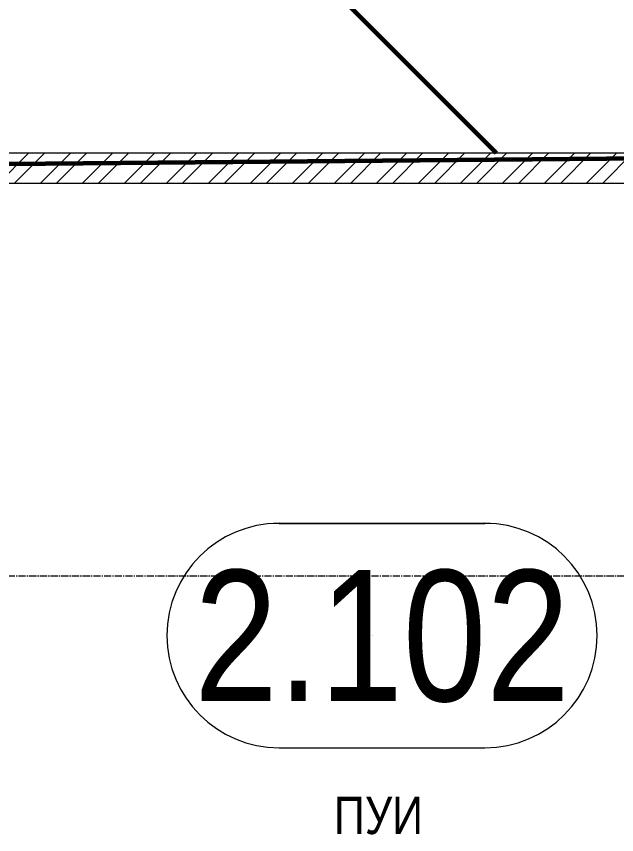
# Model space of a CAD drawing. Header units: millimetres. Extents: x 470010 to 1231400, y -134005 to 421770.
# Drawn here: x 694116 to 695720, y -15403 to -13216 of the extents above; entities that cross this region are included whole.
import ezdxf
from ezdxf.enums import TextEntityAlignment as Align

# ---------------------------------------------------------------- set-up
doc = ezdxf.new("R2010")
doc.units = ezdxf.units.MM
doc.linetypes.add('CENTER2', pattern=[28.575, 19.05, -3.175, 3.175, -3.175])
doc.layers.get('Defpoints').update_dxf_attribs({"color": 140})
for name, color, linetype, lineweight in [('0) шп потолок', 3, 'Continuous', 60), ('АР_Area', 5, 'Continuous', 5), ('АР_Стены ПЕНОблок', 52, 'Continuous', 20), ('АР_Штриховка', 8, 'Continuous', 0)]:
    doc.layers.add(name, color=color, linetype=linetype, lineweight=lineweight)
doc.layers.add('РД_Оси_100', color=7, linetype='Continuous', lineweight=0, true_color=0x525252)
doc.styles.add('style1', font='ARIALN.TTF')

# ---------------------------------------------------------------- blocks, each defined once
blk = doc.blocks.new('СОШ_2200_АР_ОСИ_М100_28.05.24')
at = {"layer": 'РД_Оси_100', "color": 251, "linetype": 'CENTER2', "true_color": 0x636466}
blk.add_line((-5954.958, 78900), (119910, 78900), dxfattribs=at)
blk = doc.blocks.new('MOK-МаркаПом_овал_ареал')
for p, q in [((-2.75, 3), (2.75, 3)), ((-2.75, -3), (2.75, -3))]:
    blk.add_line(p, q)
for centre, radius, start, end in [((-2.75, 0), 3, 90, 270), ((2.75, 0), 3, 270, 90), ((-3.75, 0), 3.5, 0, 0.001)]:
    blk.add_arc(centre, radius, start, end)
at = {"color": 0, "style": 'style1'}
blk.add_attdef('АР-ПОМЕЩЕНИЕ:НОМЕР', text='', height=3.5, dxfattribs=at).set_placement((0, 0), align=Align.MIDDLE)
at = {"layer": 'Defpoints', "color": 2, "style": 'style1'}
blk.add_attdef('АР-ПОМЕЩЕНИЕ:НАИМЕНОВАНИЕ', text='', height=1, dxfattribs=at).set_placement((-0.094, -4.814), align=Align.MIDDLE)
blk = doc.blocks.new('A$C9108343f')
at = {"layer": 'АР_Штриховка', "linetype": 'Continuous', "lineweight": 0, "ltscale": 0.5, "true_color": 0x000000}
h = blk.add_hatch(dxfattribs=at)
h.set_pattern_fill('ANSI31', color=18, scale=25, style=0)
h.set_pattern_definition([(45, (-63444.08, -115658.25), (-56.1266, 56.1266), [])])
h.paths.add_polyline_path([(31155, 86705), (31155, 86785), (27075, 86785), (27075, 86705)], flags=0)
at = {"layer": '0) шп потолок'}
blk.add_lwpolyline([(27075, 86745), (31575, 86785)], dxfattribs=at)
at = {"layer": 'АР_Стены ПЕНОблок', "color": 18, "linetype": 'Continuous', "lineweight": 20, "true_color": 0x000000}
for p, q in [((31155, 86785), (27075, 86785)), ((27075, 86705), (31155, 86705))]:
    blk.add_line(p, q, dxfattribs=at)
at = {"layer": 'АР_Area', "color": 18, "linetype": 'Continuous', "lineweight": 15, "true_color": 0x000000, "xscale": 100, "yscale": 100, "zscale": 100}
blk.add_blockref('MOK-МаркаПом_овал_ареал', (29374.8, 85495.4), dxfattribs=at).add_auto_attribs({'АР-ПОМЕЩЕНИЕ:НОМЕР': '2.102', 'АР-ПОМЕЩЕНИЕ:НАИМЕНОВАНИЕ': 'ПУИ'})
at = {"layer": 'РД_Оси_100'}
blk.add_blockref('СОШ_2200_АР_ОСИ_М100_28.05.24', (7155, 6755), dxfattribs=at)
at = {"layer": 'Defpoints', "color": 18, "true_color": 0x000000, "style": 'style1'}
for p in [(143949.3, 316089.1), (143975, 281639.5), (143890.4, 273244.7), (143840, 264276.8), (143967.8, 254892.4), (12252, 104178.1), (12382.6, 96023.1)]:
    blk.add_attdef('АР-ПОМЕЩЕНИЕ:НАИМЕНОВАНИЕ', text='', height=100, dxfattribs=at).set_placement(p, align=Align.MIDDLE)
at = {"layer": 'Defpoints', "color": 18, "true_color": 0x000000, "style": 'style1', "flags": 8}
for p in [(143951.3, 279099.1), (143848.3, 269251.1), (143875.3, 260094.2), (144049.7, 250824.7), (163419.3, 238153.4), (155897.5, 237966), (183037.2, 237966), (143342.9, 237876.2)]:
    blk.add_attdef('АР-ПОМЕЩЕНИЕ:НАИМЕНОВАНИЕ', text='', height=100, dxfattribs=at).set_placement(p, align=Align.MIDDLE)

msp = doc.modelspace()

# ---------------------------------------------------------------- hatches: boundary and pattern name
at = {"layer": '0) шп потолок', "true_color": 0xf26722}
h = msp.add_hatch(dxfattribs=at)
h.set_pattern_fill('ANSI31', color=30, scale=333, angle=90)
h.paths.add_polyline_path([(697293.57, -10881.242), (692793.57, -10881.242), (692793.57, -13581.252), (696873.57, -13581.252), (697293.57, -13581.252)])
h.paths.add_polyline_path([(697111.32, -12588.14, -1), (697140.206, -12588.14, -1)], flags=16)
at = {"layer": 'АР_Штриховка', "linetype": 'Continuous', "lineweight": 0, "ltscale": 0.5, "true_color": 0x000000}
h = msp.add_hatch(dxfattribs=at)
h.set_pattern_fill('ANSI31', color=18, scale=25, style=0)
h.set_pattern_definition([(45, (602274.53, -216024.49), (-56.1266, 56.1266), [])])
h.paths.add_polyline_path([(696873.57, -13661.252), (696873.57, -13581.252), (692793.57, -13581.252), (692793.57, -13661.252)], flags=0)

# ---------------------------------------------------------------- linework, layer by layer
at = {"layer": '0) шп потолок'}
msp.add_lwpolyline([(692793.57, -13621.252), (697293.57, -13581.252)], dxfattribs=at)
at = {"layer": 'АР_Стены ПЕНОблок', "color": 18, "linetype": 'Continuous', "lineweight": 20, "true_color": 0x000000}
for p, q in [((696873.57, -13581.252), (692793.57, -13581.252)), ((692793.57, -13661.252), (696873.57, -13661.252))]:
    msp.add_line(p, q, dxfattribs=at)

# ---------------------------------------------------------------- block references
msp.add_blockref('A$C9108343f', (665718.612, -100366.242))
at = {"layer": 'АР_Area', "color": 18, "linetype": 'Continuous', "lineweight": 15, "true_color": 0x000000, "xscale": 100, "yscale": 100, "zscale": 100}
msp.add_blockref('MOK-МаркаПом_овал_ареал', (695093.42, -14870.876), dxfattribs=at).add_auto_attribs({'АР-ПОМЕЩЕНИЕ:НОМЕР': '2.102', 'АР-ПОМЕЩЕНИЕ:НАИМЕНОВАНИЕ': 'ПУИ'})
at = {"layer": 'РД_Оси_100'}
msp.add_blockref('СОШ_2200_АР_ОСИ_М100_28.05.24', (672873.57, -93611.242), dxfattribs=at)

doc.saveas('drawing.dxf')
